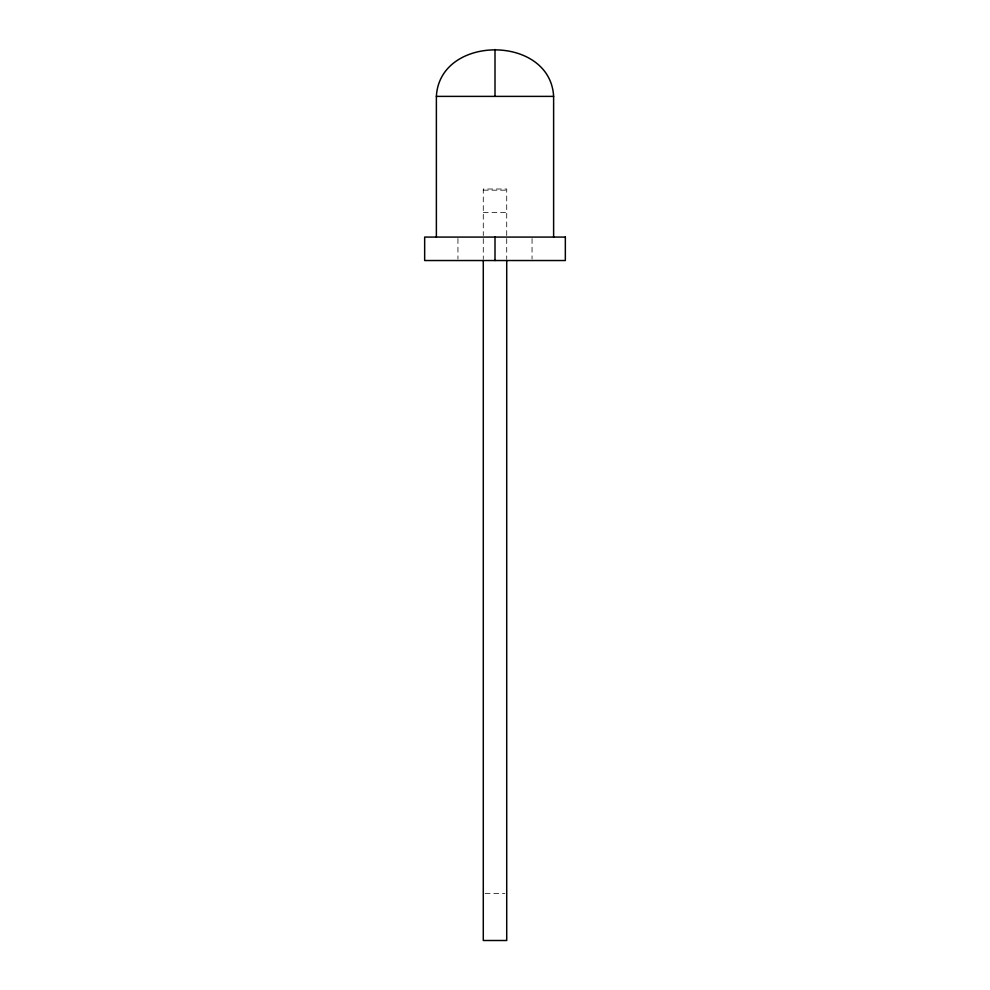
<?xml version="1.0" encoding="UTF-8"?>
<svg xmlns="http://www.w3.org/2000/svg" width="990" height="990" viewBox="0 0 990 990"><rect width="100%" height="100%" fill="white"/><g stroke="black" fill="none" stroke-linecap="round" stroke-linejoin="round"><path stroke-width="0.74" stroke-dasharray="4.95 3.71" d="M483.281 190.179L506.719 190.179M483.281 212.454L506.719 212.454M485.137 893.611L504.863 893.611M532.051 238.541L532.051 259.058M506.719 235.571L506.719 189.016L483.281 189.016L483.281 235.571M506.719 238.627L506.719 258.724M483.281 238.627L483.281 258.724M457.949 238.541L457.949 259.058"/><path stroke-width="1.49" d="M436.38 237.08L436.38 96.389C439.721 34.378 550.279 34.378 553.62 96.389L553.62 237.08M436.38 96.389L553.62 96.389M506.719 260.246L506.719 940.5L483.281 940.5L483.281 260.246M495 49.5L495 96.389M495 237.08L495 260.531M565.34 237.08L424.661 237.08L424.661 260.531L565.34 260.531L565.34 237.08"/></g></svg>
